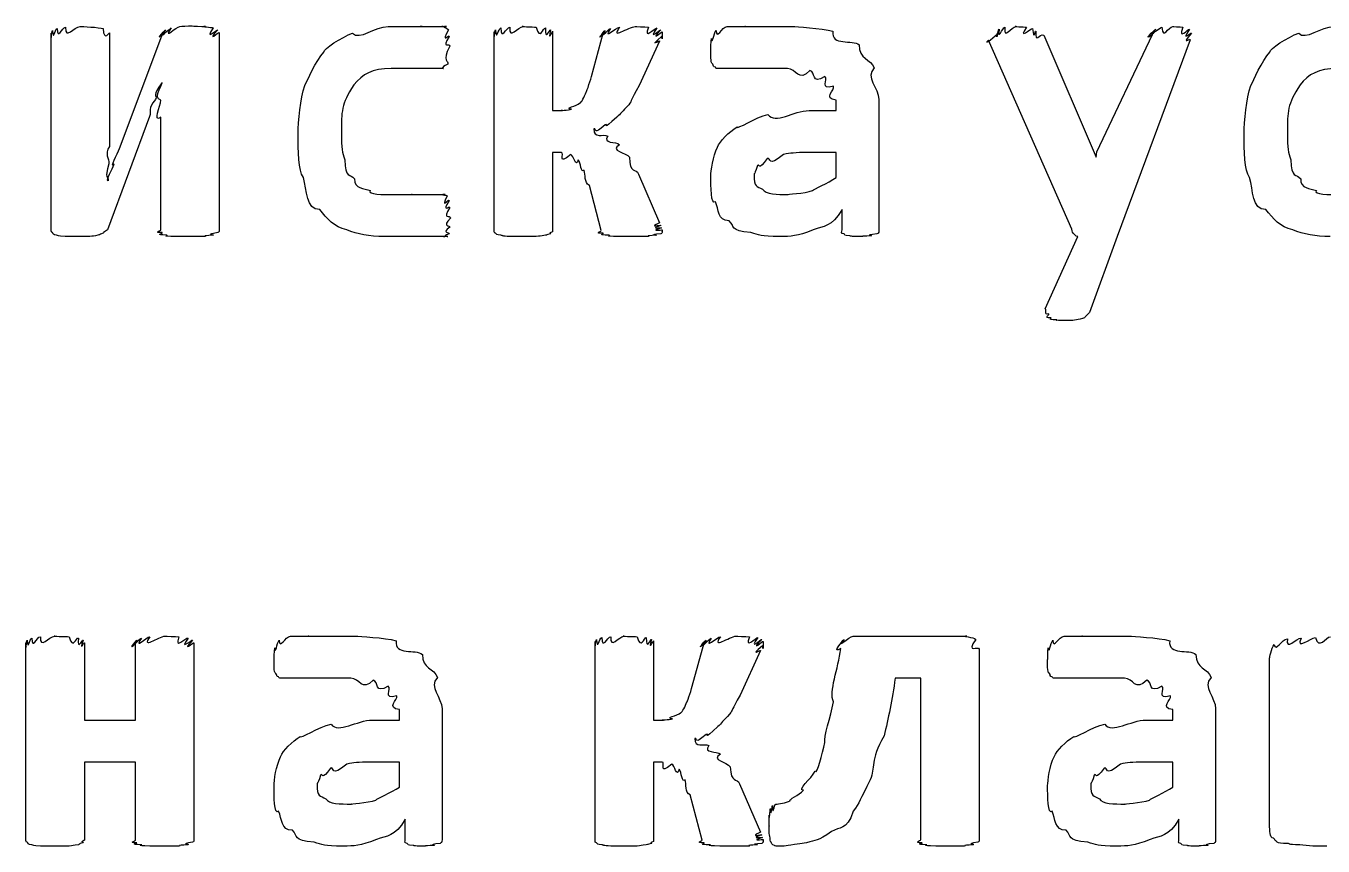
# Model space of a CAD drawing. Header units: millimetres. Extents: x 25 to 190, y 204 to 253.
# Drawn here: x 77.41 to 88.3, y 209.42 to 216.31 of the extents above; entities that cross this region are included whole.
import ezdxf

# ---------------------------------------------------------------- set-up
doc = ezdxf.new("R2010")
doc.units = ezdxf.units.MM
doc.layers.get('0').update_dxf_attribs({"linetype": 'CONTINUOUS'})

msp = doc.modelspace()

# ---------------------------------------------------------------- linework, layer by layer
at = {"color": 0}
for p, q in [((79.0303, 216.253), (79.0303, 214.594)), ((81.34, 214.583), (81.34, 216.258)), ((81.8307, 216.264), (81.8307, 215.597)), ((77.6192, 214.594), (77.6192, 216.247)), ((78.1099, 216.247), (78.1099, 215.294)), ((78.1925, 215.277), (78.5566, 216.247)), ((82.1559, 215.883), (82.2551, 216.247)), ((82.7292, 216.181), (82.5581, 215.806)), ((86.1921, 214.599), (85.4922, 216.187)), ((85.955, 216.231), (86.396, 215.205)), ((86.4016, 215.249), (86.8701, 216.236)), ((87.1844, 216.192), (86.5724, 214.539)), ((81.8307, 215.597), (81.9132, 215.597)), ((83.9858, 215.597), (84.2119, 215.597)), ((84.2119, 215.597), (84.2119, 215.685)), ((84.5704, 215.69), (84.5704, 214.594)), ((78.4461, 215.547), (78.0934, 214.594)), ((78.54, 214.594), (78.54, 215.542)), ((81.9023, 215.244), (81.8307, 215.244)), ((81.8307, 215.244), (81.8307, 214.577)), ((84.2119, 215.244), (83.9749, 215.244)), ((84.2119, 215.035), (84.2119, 215.244)), ((86.396, 215.205), (86.4016, 215.249)), ((82.5528, 215.062), (82.7292, 214.654)), ((82.2385, 214.588), (82.1394, 214.968)), ((84.2617, 214.594), (84.2617, 214.764)), ((80.972, 214.693), (80.972, 214.693)), ((82.7511, 214.583), (82.7511, 214.583)), ((85.9663, 213.932), (86.2418, 214.539)), ((86.5724, 214.539), (86.341, 213.899)), ((82.1877, 209.46), (82.1877, 211.136)), ((82.6781, 211.142), (82.6781, 210.475)), ((84.3552, 211.18), (85.3087, 211.18)), ((77.4072, 209.471), (77.4072, 211.125)), ((77.8979, 211.125), (77.8979, 210.475)), ((78.3276, 210.475), (78.3276, 211.125)), ((78.8183, 211.125), (78.8183, 209.471)), ((83.0033, 210.761), (83.1024, 211.125)), ((83.5766, 211.059), (83.4058, 210.684)), ((85.4135, 211.07), (85.4135, 209.471)), ((87.8526, 209.598), (87.8526, 210.998)), ((84.9231, 210.827), (84.7079, 210.827)), ((84.9231, 209.471), (84.9231, 210.827)), ((77.8979, 210.475), (78.3276, 210.475)), ((80.3176, 210.475), (80.5438, 210.475)), ((80.5438, 210.475), (80.5438, 210.563)), ((80.9018, 210.568), (80.9018, 209.471)), ((82.6781, 210.475), (82.761, 210.475)), ((86.8151, 210.475), (87.0409, 210.475)), ((87.0409, 210.475), (87.0409, 210.563)), ((87.3993, 210.568), (87.3993, 209.471)), ((78.3276, 210.122), (77.8979, 210.122)), ((77.8979, 210.122), (77.8979, 209.466)), ((78.3276, 209.466), (78.3276, 210.122)), ((80.5438, 210.122), (80.3067, 210.122)), ((80.5438, 209.912), (80.5438, 210.122)), ((82.7497, 210.122), (82.6781, 210.122)), ((82.6781, 210.122), (82.6781, 209.455)), ((87.0409, 210.122), (86.8041, 210.122)), ((87.0409, 209.912), (87.0409, 210.122)), ((83.4002, 209.94), (83.5766, 209.532)), ((83.0862, 209.466), (82.9867, 209.846)), ((80.5931, 209.471), (80.5931, 209.642)), ((87.0906, 209.471), (87.0906, 209.642)), ((83.5988, 209.46), (83.5988, 209.46))]:
    msp.add_line(p, q, dxfattribs=at)
for points in [[(77.6192, 216.247), (77.6192, 216.155), (77.622, 216.261), (77.6305, 216.269)], [(77.6305, 216.269), (77.6333, 216.17), (77.6496, 216.282), (77.669, 216.286)], [(77.669, 216.286), (77.6704, 216.181), (77.7102, 216.297), (77.7406, 216.297)], [(77.7406, 216.297), (77.7325, 216.184), (77.8136, 216.303), (77.8619, 216.303)], [(77.8619, 216.303), (77.8757, 216.303), (78.0217, 216.297), (78.0549, 216.286)], [(78.0549, 216.286), (78.063, 216.166), (78.1099, 216.265), (78.1099, 216.247)], [(78.5566, 216.247), (78.4821, 216.159), (78.5675, 216.267), (78.5784, 216.275)], [(78.5784, 216.275), (78.5082, 216.173), (78.6088, 216.287), (78.6282, 216.291)], [(78.6282, 216.291), (78.5481, 216.184), (78.6737, 216.303), (78.6998, 216.303)], [(78.6998, 216.303), (78.7178, 216.305), (78.7605, 216.308), (78.8046, 216.308)], [(78.8046, 216.308), (78.806, 216.305), (78.8843, 216.305), (78.9146, 216.303)], [(78.9146, 216.303), (78.8652, 216.303), (78.9658, 216.298), (78.9809, 216.291)], [(78.9809, 216.291), (78.898, 216.173), (79.0113, 216.282), (79.0194, 216.275)], [(79.0194, 216.275), (78.9122, 216.159), (79.0303, 216.26), (79.0303, 216.253)], [(80.1508, 216.247), (80.2072, 216.184), (80.3409, 216.303), (80.4485, 216.303)], [(80.4485, 216.303), (80.4831, 216.303), (80.549, 216.303), (80.5974, 216.303)], [(80.5974, 216.303), (80.5822, 216.303), (80.6937, 216.303), (80.735, 216.303)], [(80.735, 216.303), (80.6633, 216.303), (80.8122, 216.303), (80.8454, 216.303)], [(80.8454, 216.303), (80.8468, 216.303), (80.9004, 216.303), (80.9113, 216.303)], [(80.9113, 216.303), (80.8729, 216.303), (80.935, 216.303), (80.9392, 216.303)], [(80.9392, 216.303), (80.8838, 216.303), (80.9516, 216.293), (80.9554, 216.275)], [(80.9554, 216.275), (80.8909, 216.151), (80.9611, 216.242), (80.9611, 216.22)], [(81.34, 216.258), (81.34, 216.162), (81.3428, 216.271), (81.3513, 216.275)], [(81.3513, 216.275), (81.358, 216.173), (81.376, 216.287), (81.3954, 216.291)], [(81.3954, 216.291), (81.3978, 216.181), (81.4419, 216.297), (81.4723, 216.297)], [(81.4723, 216.297), (81.4613, 216.184), (81.5414, 216.303), (81.5827, 216.303)], [(81.5827, 216.303), (81.5453, 216.303), (81.6624, 216.3), (81.6928, 216.297)], [(81.6928, 216.297), (81.7259, 216.181), (81.7506, 216.294), (81.77, 216.291)], [(81.77, 216.291), (81.7658, 216.173), (81.806, 216.282), (81.8141, 216.275)], [(81.8141, 216.275), (81.7838, 216.162), (81.8307, 216.267), (81.8307, 216.264)], [(82.2551, 216.247), (82.1849, 216.159), (82.2607, 216.265), (82.2717, 216.269)], [(82.2717, 216.269), (82.2067, 216.17), (82.2964, 216.282), (82.3158, 216.286)], [(82.3158, 216.286), (82.247, 216.181), (82.3627, 216.297), (82.393, 216.297)], [(82.393, 216.297), (82.3101, 216.184), (82.4699, 216.303), (82.5253, 216.303)], [(82.5253, 216.303), (82.5267, 216.303), (82.605, 216.3), (82.6354, 216.297)], [(82.6354, 216.297), (82.5885, 216.181), (82.6918, 216.294), (82.707, 216.291)], [(82.707, 216.291), (82.6216, 216.173), (82.7359, 216.282), (82.7401, 216.275)], [(82.7401, 216.275), (82.6325, 216.162), (82.7511, 216.265), (82.7511, 216.258)], [(82.7511, 216.258), (82.7511, 216.144), (82.7486, 216.233), (82.7458, 216.22)], [(83.1645, 216.203), (83.1702, 216.14), (83.1839, 216.247), (83.2033, 216.269)], [(83.2033, 216.269), (83.2058, 216.184), (83.2527, 216.303), (83.2968, 216.303)], [(83.2968, 216.303), (83.294, 216.303), (83.3921, 216.303), (83.4513, 216.303)], [(83.4513, 216.303), (83.4125, 216.303), (83.5723, 216.303), (83.6387, 216.303)], [(83.6387, 216.303), (83.6662, 216.303), (83.7777, 216.303), (83.8482, 216.303)], [(83.8482, 216.303), (83.8673, 216.303), (84.092, 216.289), (84.1844, 216.264)], [(84.1844, 216.264), (84.1692, 216.133), (84.3499, 216.199), (84.4049, 216.148)], [(85.5694, 216.247), (85.5472, 216.162), (85.5719, 216.272), (85.5804, 216.28)], [(85.5804, 216.28), (85.5652, 216.177), (85.6079, 216.293), (85.6297, 216.297)], [(85.6297, 216.297), (85.6135, 216.184), (85.6865, 216.303), (85.7236, 216.303)], [(85.7236, 216.303), (85.6865, 216.303), (85.7899, 216.3), (85.8118, 216.297)], [(85.8118, 216.297), (85.7306, 216.181), (85.8502, 216.293), (85.8615, 216.286)], [(85.8615, 216.286), (85.8739, 216.17), (85.8848, 216.275), (85.889, 216.264)], [(85.889, 216.264), (85.8848, 216.151), (85.918, 216.245), (85.955, 216.231)], [(86.8701, 216.236), (86.7738, 216.166), (86.8867, 216.276), (86.8976, 216.28)], [(86.8976, 216.28), (86.7957, 216.177), (86.9251, 216.293), (86.9474, 216.297)], [(86.9474, 216.297), (86.9583, 216.184), (86.9996, 216.303), (87.0409, 216.303)], [(87.0409, 216.303), (87.0313, 216.303), (87.1015, 216.3), (87.1238, 216.297)], [(87.1238, 216.297), (87.0797, 216.177), (87.1679, 216.287), (87.1788, 216.28)], [(87.1788, 216.28), (87.1015, 216.162), (87.1954, 216.261), (87.1954, 216.247)], [(88.0967, 216.247), (88.1532, 216.184), (88.2869, 216.303), (88.3941, 216.303)], [(79.9084, 216.087), (79.9056, 216.115), (80.0587, 216.214), (80.1508, 216.247)], [(80.9611, 216.22), (80.8951, 216.107), (80.9667, 216.17), (80.9667, 216.137)], [(82.7458, 216.22), (82.6258, 216.118), (82.7359, 216.195), (82.7292, 216.181)], [(83.1592, 216.104), (83.1592, 216.096), (83.1603, 216.181), (83.1645, 216.203)], [(84.4049, 216.148), (84.4007, 216.029), (84.5054, 216.032), (84.5316, 215.955)], [(85.4922, 216.187), (85.4301, 216.133), (85.5694, 216.232), (85.5694, 216.247)], [(87.1954, 216.247), (87.1015, 216.133), (87.1911, 216.214), (87.1844, 216.192)], [(87.854, 216.087), (87.8512, 216.115), (88.0043, 216.214), (88.0967, 216.247)], [(79.7486, 215.806), (79.7705, 215.85), (79.8421, 216.013), (79.9084, 216.087)], [(80.9667, 216.137), (80.8951, 216.005), (80.9611, 216.017), (80.9502, 215.988)], [(83.1592, 216.038), (83.1592, 216.029), (83.1592, 216.082), (83.1592, 216.104)], [(83.1755, 215.988), (83.1617, 215.99), (83.1617, 216.019), (83.1592, 216.038)], [(87.6942, 215.806), (87.7164, 215.85), (87.788, 216.013), (87.854, 216.087)], [(80.476, 215.95), (80.3134, 215.95), (80.2351, 215.903), (80.1617, 215.812)], [(80.6468, 215.95), (80.5159, 215.95), (80.5423, 215.95), (80.476, 215.95)], [(80.7681, 215.95), (80.7297, 215.95), (80.6937, 215.95), (80.6468, 215.95)], [(80.8563, 215.95), (80.7985, 215.95), (80.8041, 215.95), (80.7681, 215.95)], [(80.9113, 215.95), (80.8426, 215.95), (80.8785, 215.95), (80.8563, 215.95)], [(80.9502, 215.988), (80.8729, 215.95), (80.9255, 215.95), (80.9113, 215.95)], [(83.1977, 215.961), (83.1769, 215.963), (83.1825, 215.977), (83.1755, 215.988)], [(83.2252, 215.95), (83.1921, 215.95), (83.2044, 215.952), (83.1977, 215.961)], [(83.2968, 215.95), (83.2171, 215.95), (83.239, 215.95), (83.2252, 215.95)], [(83.4182, 215.95), (83.2831, 215.95), (83.33, 215.95), (83.2968, 215.95)], [(83.5836, 215.95), (83.4969, 215.95), (83.4651, 215.95), (83.4182, 215.95)], [(83.8041, 215.95), (83.6249, 215.95), (83.6496, 215.95), (83.5836, 215.95)], [(83.9914, 215.933), (83.8976, 215.831), (83.8771, 215.95), (83.8041, 215.95)], [(84.1181, 215.883), (83.9996, 215.809), (84.0422, 215.922), (83.9914, 215.933)], [(84.5316, 215.955), (84.4518, 215.875), (84.5704, 215.79), (84.5704, 215.69)], [(88.422, 215.95), (88.2594, 215.95), (88.1807, 215.903), (88.1077, 215.812)], [(78.5509, 215.834), (78.4571, 215.707), (78.5139, 215.737), (78.4959, 215.69)], [(78.54, 215.685), (78.4712, 215.707), (78.5467, 215.786), (78.5509, 215.834)], [(82.1118, 215.751), (82.1076, 215.736), (82.145, 215.831), (82.1559, 215.883)], [(84.1897, 215.801), (84.0659, 215.765), (84.1513, 215.862), (84.1181, 215.883)], [(79.6932, 215.398), (79.6932, 215.509), (79.7112, 215.696), (79.7486, 215.806)], [(80.1617, 215.812), (80.053, 215.648), (80.0573, 215.587), (80.0573, 215.415)], [(82.0568, 215.658), (82.0745, 215.663), (82.0967, 215.714), (82.1118, 215.751)], [(82.5581, 215.806), (82.4784, 215.674), (82.5031, 215.69), (82.4699, 215.646)], [(84.2119, 215.685), (84.0962, 215.699), (84.2038, 215.768), (84.1897, 215.801)], [(87.6392, 215.398), (87.6392, 215.509), (87.6572, 215.696), (87.6942, 215.806)], [(88.1077, 215.812), (87.9987, 215.648), (88.0029, 215.587), (88.0029, 215.415)], [(78.4959, 215.69), (78.4243, 215.611), (78.4641, 215.594), (78.4461, 215.547)], [(78.54, 215.542), (78.4684, 215.489), (78.54, 215.637), (78.54, 215.685)], [(81.9132, 215.597), (81.8691, 215.597), (81.9686, 215.599), (81.9905, 215.608)], [(81.9905, 215.608), (81.9161, 215.615), (82.0374, 215.635), (82.0568, 215.658)], [(82.4699, 215.646), (82.4121, 215.588), (82.4039, 215.57), (82.3708, 215.542)], [(83.6387, 215.564), (83.6993, 215.478), (83.8563, 215.597), (83.9858, 215.597)], [(82.3708, 215.542), (82.2332, 215.416), (82.3076, 215.494), (82.2717, 215.476)], [(83.3797, 215.459), (83.3755, 215.434), (83.5353, 215.542), (83.6387, 215.564)], [(79.7373, 215.035), (79.6932, 215.092), (79.6932, 215.262), (79.6932, 215.398)], [(80.0573, 215.415), (80.053, 215.269), (80.0654, 215.249), (80.0848, 215.184)], [(82.2717, 215.476), (82.1626, 215.383), (82.2067, 215.45), (82.1778, 215.442)], [(82.1778, 215.442), (82.1739, 215.357), (82.2565, 215.404), (82.2935, 215.382)], [(82.2935, 215.382), (82.247, 215.317), (82.3627, 215.339), (82.393, 215.31)], [(83.2143, 215.288), (83.2362, 215.343), (83.3092, 215.415), (83.3797, 215.459)], [(87.6833, 215.035), (87.6392, 215.092), (87.6392, 215.262), (87.6392, 215.398)], [(88.0029, 215.415), (87.9987, 215.269), (88.011, 215.249), (88.0304, 215.184)], [(78.1099, 215.294), (78.063, 215.229), (78.1071, 215.197), (78.1043, 215.15)], [(78.1484, 215.145), (78.1043, 215.103), (78.1773, 215.233), (78.1925, 215.277)], [(82.393, 215.31), (82.3062, 215.258), (82.4495, 215.246), (82.4756, 215.205)], [(83.1592, 215.046), (83.1592, 215.085), (83.1769, 215.218), (83.2143, 215.288)], [(80.0848, 215.184), (80.0901, 215.024), (80.1303, 215.068), (80.1673, 215.024)], [(81.9848, 215.228), (81.8653, 215.126), (81.9355, 215.244), (81.9023, 215.244)], [(82.0455, 215.184), (82.0265, 215.108), (82.0071, 215.219), (81.9848, 215.228)], [(82.0953, 215.095), (82.0678, 215.064), (82.0678, 215.161), (82.0455, 215.184)], [(82.4756, 215.205), (82.4784, 215.059), (82.5306, 215.117), (82.5528, 215.062)], [(83.633, 215.194), (83.5561, 215.079), (83.5685, 215.158), (83.5505, 215.134)], [(83.771, 215.228), (83.6291, 215.108), (83.669, 215.208), (83.633, 215.194)], [(83.9749, 215.244), (83.8606, 215.244), (83.8288, 215.239), (83.771, 215.228)], [(88.0304, 215.184), (88.036, 215.024), (88.0759, 215.068), (88.1133, 215.024)], [(78.1043, 215.15), (78.0602, 215.015), (78.1018, 215.054), (78.099, 215.007)], [(78.099, 215.007), (78.0743, 215.015), (78.1332, 215.101), (78.1484, 215.145)], [(82.1394, 214.968), (82.0924, 214.991), (82.109, 215.058), (82.0953, 215.095)], [(83.5505, 215.134), (83.5187, 215.03), (83.523, 215.085), (83.523, 215.057)], [(83.523, 215.057), (83.5187, 214.949), (83.5462, 214.964), (83.5946, 214.936)], [(79.8752, 214.764), (79.7553, 214.762), (79.7705, 214.927), (79.7373, 215.035)], [(80.1673, 215.024), (80.1631, 214.936), (80.2474, 214.946), (80.2996, 214.924)], [(83.1977, 214.831), (83.1592, 214.795), (83.1592, 214.964), (83.1592, 215.046)], [(84.0133, 214.924), (84.026, 214.938), (84.1417, 214.986), (84.2119, 215.035)], [(87.8209, 214.764), (87.7013, 214.762), (87.7164, 214.927), (87.6833, 215.035)], [(88.1133, 215.024), (88.1091, 214.936), (88.193, 214.946), (88.2456, 214.924)], [(80.2996, 214.924), (80.2693, 214.891), (80.4153, 214.891), (80.4817, 214.891)], [(80.4817, 214.891), (80.5201, 214.891), (80.6041, 214.891), (80.6524, 214.891)], [(80.6524, 214.891), (80.6154, 214.891), (80.742, 214.891), (80.7791, 214.891)], [(80.7791, 214.891), (80.8069, 214.891), (80.8454, 214.891), (80.8672, 214.891)], [(80.8672, 214.891), (80.8535, 214.891), (80.9128, 214.891), (80.9279, 214.891)], [(80.9279, 214.891), (80.8757, 214.891), (80.9406, 214.887), (80.9445, 214.88)], [(80.9445, 214.88), (80.8867, 214.759), (80.9569, 214.86), (80.9611, 214.842)], [(80.9611, 214.842), (80.8951, 214.726), (80.9667, 214.806), (80.9667, 214.781)], [(83.5946, 214.936), (83.6179, 214.891), (83.7173, 214.891), (83.8094, 214.891)], [(83.8094, 214.891), (83.7833, 214.891), (83.9502, 214.902), (84.0133, 214.924)], [(88.2456, 214.924), (88.2153, 214.891), (88.3613, 214.891), (88.4273, 214.891)], [(80.1014, 214.594), (79.9938, 214.616), (79.9373, 214.69), (79.8752, 214.764)], [(80.9667, 214.781), (80.8976, 214.673), (80.972, 214.726), (80.972, 214.693)], [(83.3134, 214.671), (83.2143, 214.671), (83.2266, 214.767), (83.1977, 214.831)], [(84.2617, 214.764), (84.1735, 214.612), (84.1072, 214.629), (84.019, 214.594)], [(88.047, 214.594), (87.9394, 214.616), (87.8829, 214.69), (87.8209, 214.764)], [(80.9667, 214.616), (80.8951, 214.568), (80.9639, 214.574), (80.9611, 214.561)], [(80.972, 214.693), (80.8976, 214.612), (80.9696, 214.638), (80.9667, 214.616)], [(82.7292, 214.654), (82.6258, 214.607), (82.7401, 214.639), (82.7401, 214.632)], [(82.7401, 214.632), (82.6301, 214.594), (82.7458, 214.617), (82.7458, 214.61)], [(83.4954, 214.571), (83.3134, 214.583), (83.3646, 214.627), (83.3134, 214.671)], [(77.6305, 214.571), (77.6192, 214.568), (77.6192, 214.585), (77.6192, 214.594)], [(77.6633, 214.55), (77.6333, 214.552), (77.6372, 214.563), (77.6305, 214.571)], [(77.7353, 214.539), (77.6661, 214.541), (77.6813, 214.545), (77.6633, 214.55)], [(77.8454, 214.539), (77.7254, 214.539), (77.7642, 214.539), (77.7353, 214.539)], [(77.9445, 214.539), (77.8097, 214.539), (77.8852, 214.539), (77.8454, 214.539)], [(78.0108, 214.55), (77.9791, 214.541), (77.9695, 214.541), (77.9445, 214.539)], [(78.0549, 214.566), (78.0161, 214.55), (78.0288, 214.552), (78.0108, 214.55)], [(78.0934, 214.594), (78.0383, 214.563), (78.0658, 214.573), (78.0549, 214.566)], [(78.5509, 214.571), (78.4684, 214.568), (78.54, 214.585), (78.54, 214.594)], [(78.5894, 214.55), (78.4821, 214.552), (78.558, 214.563), (78.5509, 214.571)], [(78.6666, 214.539), (78.5234, 214.541), (78.6116, 214.545), (78.5894, 214.55)], [(78.788, 214.539), (78.7026, 214.539), (78.6998, 214.539), (78.6666, 214.539)], [(78.9037, 214.539), (78.7989, 214.539), (78.8349, 214.539), (78.788, 214.539)], [(78.9809, 214.55), (78.861, 214.541), (78.9368, 214.541), (78.9037, 214.539)], [(79.0194, 214.571), (78.898, 214.552), (78.9989, 214.556), (78.9809, 214.55)], [(79.0303, 214.594), (79.0303, 214.568), (79.0265, 214.579), (79.0194, 214.571)], [(80.4153, 214.539), (80.2915, 214.539), (80.192, 214.556), (80.1014, 214.594)], [(80.5751, 214.539), (80.4651, 214.539), (80.4704, 214.539), (80.4153, 214.539)], [(80.724, 214.539), (80.5713, 214.539), (80.6305, 214.539), (80.5751, 214.539)], [(80.8454, 214.539), (80.7805, 214.539), (80.7709, 214.539), (80.724, 214.539)], [(80.9226, 214.539), (80.851, 214.539), (80.8814, 214.539), (80.8454, 214.539)], [(80.9502, 214.539), (80.88, 214.539), (80.9364, 214.539), (80.9226, 214.539)], [(80.9611, 214.561), (80.8909, 214.539), (80.9569, 214.539), (80.9502, 214.539)], [(81.3513, 214.566), (81.34, 214.563), (81.34, 214.579), (81.34, 214.583)], [(81.3954, 214.55), (81.358, 214.55), (81.3622, 214.558), (81.3513, 214.566)], [(81.4723, 214.539), (81.3978, 214.541), (81.4172, 214.545), (81.3954, 214.55)], [(81.5827, 214.539), (81.4613, 214.539), (81.5054, 214.539), (81.4723, 214.539)], [(81.6928, 214.539), (81.6624, 214.539), (81.6268, 214.539), (81.5827, 214.539)], [(81.77, 214.55), (81.7259, 214.541), (81.7259, 214.541), (81.6928, 214.539)], [(81.8141, 214.561), (81.7658, 214.55), (81.7922, 214.552), (81.77, 214.55)], [(81.8307, 214.577), (81.7838, 214.561), (81.825, 214.568), (81.8141, 214.561)], [(82.2551, 214.566), (82.1739, 214.563), (82.2385, 214.58), (82.2385, 214.588)], [(82.3048, 214.55), (82.1958, 214.55), (82.266, 214.558), (82.2551, 214.566)], [(82.3874, 214.539), (82.2399, 214.541), (82.3267, 214.545), (82.3048, 214.55)], [(82.5197, 214.539), (82.4234, 214.539), (82.4205, 214.539), (82.3874, 214.539)], [(82.6301, 214.539), (82.5225, 214.539), (82.5638, 214.539), (82.5197, 214.539)], [(82.7017, 214.55), (82.5817, 214.541), (82.659, 214.541), (82.6301, 214.539)], [(82.7401, 214.561), (82.6188, 214.55), (82.7193, 214.552), (82.7017, 214.55)], [(82.7458, 214.61), (82.6325, 214.579), (82.7511, 214.596), (82.7511, 214.594)], [(82.7511, 214.583), (82.7511, 214.561), (82.7472, 214.568), (82.7401, 214.561)], [(82.7511, 214.594), (82.7511, 214.571), (82.7511, 214.585), (82.7511, 214.583)], [(83.7378, 214.539), (83.5738, 214.539), (83.5685, 214.55), (83.4954, 214.571)], [(84.019, 214.594), (83.8786, 214.539), (83.8369, 214.539), (83.7378, 214.539)], [(84.2779, 214.561), (84.2465, 214.561), (84.2617, 214.579), (84.2617, 214.594)], [(84.3276, 214.544), (84.2684, 214.545), (84.2892, 214.552), (84.2779, 214.561)], [(84.4158, 214.539), (84.3125, 214.539), (84.3499, 214.54), (84.3276, 214.544)], [(84.504, 214.544), (84.3897, 214.539), (84.4557, 214.539), (84.4158, 214.539)], [(84.5538, 214.561), (84.4296, 214.545), (84.5263, 214.547), (84.504, 214.544)], [(84.5704, 214.594), (84.5704, 214.561), (84.5647, 214.568), (84.5538, 214.561)], [(86.2087, 214.561), (86.2005, 214.563), (86.1949, 214.584), (86.1921, 214.599)], [(86.2418, 214.539), (86.2196, 214.541), (86.2196, 214.55), (86.2087, 214.561)], [(88.3613, 214.539), (88.2371, 214.539), (88.138, 214.556), (88.047, 214.594)], [(85.9991, 213.888), (85.9511, 213.881), (85.9882, 213.914), (85.9663, 213.932)], [(86.0157, 213.855), (85.9511, 213.855), (85.9991, 213.874), (85.9991, 213.888)], [(86.0598, 213.838), (85.973, 213.841), (86.0266, 213.848), (86.0157, 213.855)], [(86.341, 213.899), (86.2887, 213.855), (86.3134, 213.861), (86.2803, 213.85)], [(86.1427, 213.833), (86.0129, 213.833), (86.082, 213.836), (86.0598, 213.838)], [(86.2803, 213.85), (86.2266, 213.833), (86.2044, 213.833), (86.1427, 213.833)], [(77.4072, 211.125), (77.4072, 211.033), (77.41, 211.139), (77.4181, 211.147)], [(77.4181, 211.147), (77.421, 211.048), (77.4375, 211.16), (77.4569, 211.164)], [(77.4569, 211.164), (77.458, 211.059), (77.4982, 211.175), (77.5286, 211.175)], [(77.5286, 211.175), (77.5201, 211.062), (77.6016, 211.18), (77.6496, 211.18)], [(77.6496, 211.18), (77.6192, 211.18), (77.7406, 211.177), (77.7709, 211.175)], [(77.7709, 211.175), (77.7998, 211.059), (77.8288, 211.171), (77.8482, 211.164)], [(77.8482, 211.164), (77.8372, 211.048), (77.8785, 211.154), (77.8866, 211.147)], [(77.8866, 211.147), (77.851, 211.037), (77.8979, 211.136), (77.8979, 211.125)], [(78.3276, 211.125), (78.256, 211.037), (78.3304, 211.143), (78.3389, 211.147)], [(78.3389, 211.147), (78.2697, 211.048), (78.3579, 211.16), (78.3773, 211.164)], [(78.3773, 211.164), (78.3071, 211.059), (78.4186, 211.175), (78.449, 211.175)], [(78.449, 211.175), (78.3689, 211.062), (78.5234, 211.18), (78.5756, 211.18)], [(78.5756, 211.18), (78.5869, 211.18), (78.6613, 211.177), (78.6917, 211.175)], [(78.6917, 211.175), (78.6486, 211.059), (78.7495, 211.171), (78.7686, 211.164)], [(78.7686, 211.164), (78.686, 211.048), (78.7989, 211.154), (78.8074, 211.147)], [(78.8074, 211.147), (78.6998, 211.033), (78.8183, 211.132), (78.8183, 211.125)], [(79.4964, 211.081), (79.5016, 211.018), (79.5154, 211.125), (79.5348, 211.147)], [(79.5348, 211.147), (79.5376, 211.062), (79.5845, 211.18), (79.6286, 211.18)], [(79.6286, 211.18), (79.6258, 211.18), (79.7235, 211.18), (79.7828, 211.18)], [(79.7828, 211.18), (79.7444, 211.18), (79.9042, 211.18), (79.9705, 211.18)], [(79.9705, 211.18), (79.998, 211.18), (80.1095, 211.18), (80.1797, 211.18)], [(80.1797, 211.18), (80.1991, 211.18), (80.4238, 211.166), (80.5159, 211.142)], [(80.5159, 211.142), (80.5007, 211.011), (80.6813, 211.077), (80.7364, 211.026)], [(82.1877, 211.136), (82.1877, 211.04), (82.1902, 211.148), (82.1986, 211.153)], [(82.1986, 211.153), (82.2053, 211.051), (82.2233, 211.165), (82.2427, 211.169)], [(82.2427, 211.169), (82.2456, 211.059), (82.2896, 211.175), (82.32, 211.175)], [(82.32, 211.175), (82.3087, 211.062), (82.3888, 211.18), (82.4301, 211.18)], [(82.4301, 211.18), (82.393, 211.18), (82.5101, 211.177), (82.5405, 211.175)], [(82.5405, 211.175), (82.5733, 211.059), (82.5983, 211.172), (82.6174, 211.169)], [(82.6174, 211.169), (82.6135, 211.051), (82.6534, 211.16), (82.6615, 211.153)], [(82.6615, 211.153), (82.6311, 211.04), (82.6781, 211.145), (82.6781, 211.142)], [(83.1024, 211.125), (83.0322, 211.037), (83.1081, 211.143), (83.119, 211.147)], [(83.119, 211.147), (83.0545, 211.048), (83.1441, 211.16), (83.1631, 211.164)], [(83.1631, 211.164), (83.0943, 211.059), (83.21, 211.175), (83.2404, 211.175)], [(83.2404, 211.175), (83.1578, 211.062), (83.3176, 211.18), (83.3727, 211.18)], [(83.3727, 211.18), (83.3741, 211.18), (83.4528, 211.177), (83.4831, 211.175)], [(83.4831, 211.175), (83.4362, 211.059), (83.5395, 211.172), (83.5547, 211.169)], [(83.5547, 211.169), (83.469, 211.051), (83.5836, 211.16), (83.5875, 211.153)], [(83.5875, 211.153), (83.4803, 211.04), (83.5988, 211.143), (83.5988, 211.136)], [(83.5988, 211.136), (83.5988, 211.022), (83.596, 211.111), (83.5932, 211.098)], [(84.2504, 211.075), (84.1707, 211.028), (84.2627, 211.138), (84.2779, 211.153)], [(84.2779, 211.153), (84.2038, 211.062), (84.322, 211.18), (84.3552, 211.18)], [(85.3087, 211.18), (85.2593, 211.18), (85.3666, 211.171), (85.386, 211.153)], [(85.386, 211.153), (85.295, 211.026), (85.4135, 211.106), (85.4135, 211.07)], [(85.9938, 211.081), (85.9991, 211.018), (86.0129, 211.125), (86.0323, 211.147)], [(86.0323, 211.147), (86.0351, 211.062), (86.082, 211.18), (86.1261, 211.18)], [(86.1261, 211.18), (86.1233, 211.18), (86.221, 211.18), (86.2803, 211.18)], [(86.2803, 211.18), (86.2418, 211.18), (86.4016, 211.18), (86.4676, 211.18)], [(86.4676, 211.18), (86.4955, 211.18), (86.6069, 211.18), (86.6771, 211.18)], [(86.6771, 211.18), (86.6965, 211.18), (86.9213, 211.166), (87.0133, 211.142)], [(87.0133, 211.142), (86.9982, 211.011), (87.1788, 211.077), (87.2338, 211.026)], [(87.8914, 211.109), (87.9038, 211.044), (87.9531, 211.154), (88.0015, 211.158)], [(88.0015, 211.158), (87.9877, 211.051), (88.0759, 211.164), (88.1172, 211.164)], [(88.1172, 211.164), (88.0692, 211.055), (88.1973, 211.169), (88.2385, 211.169)], [(88.2385, 211.169), (88.2675, 211.059), (88.3211, 211.175), (88.3652, 211.175)], [(79.4907, 210.982), (79.4907, 210.973), (79.4921, 211.059), (79.4964, 211.081)], [(80.7364, 211.026), (80.7325, 210.907), (80.8373, 210.91), (80.8634, 210.833)], [(83.5932, 211.098), (83.4732, 210.996), (83.5836, 211.073), (83.5766, 211.059)], [(84.1897, 210.629), (84.1484, 210.709), (84.2313, 210.91), (84.2504, 211.075)], [(85.9882, 210.982), (85.9882, 210.973), (85.9896, 211.059), (85.9938, 211.081)], [(87.2338, 211.026), (87.23, 210.907), (87.3347, 210.91), (87.3608, 210.833)], [(87.8526, 210.998), (87.8526, 210.989), (87.8649, 211.082), (87.8914, 211.109)], [(79.4907, 210.916), (79.4907, 210.907), (79.4907, 210.96), (79.4907, 210.982)], [(79.5073, 210.866), (79.4935, 210.867), (79.4935, 210.896), (79.4907, 210.916)], [(85.9882, 210.916), (85.9882, 210.907), (85.9882, 210.96), (85.9882, 210.982)], [(86.0048, 210.866), (85.991, 210.867), (85.991, 210.896), (85.9882, 210.916)], [(79.5295, 210.838), (79.5087, 210.841), (79.5143, 210.855), (79.5073, 210.866)], [(79.557, 210.827), (79.5239, 210.827), (79.5362, 210.83), (79.5295, 210.838)], [(79.6286, 210.827), (79.5486, 210.827), (79.5708, 210.827), (79.557, 210.827)], [(79.75, 210.827), (79.6149, 210.827), (79.6618, 210.827), (79.6286, 210.827)], [(79.9151, 210.827), (79.8283, 210.827), (79.7966, 210.827), (79.75, 210.827)], [(80.1356, 210.827), (79.9564, 210.827), (79.9814, 210.827), (79.9151, 210.827)], [(80.3233, 210.811), (80.2294, 210.709), (80.2086, 210.827), (80.1356, 210.827)], [(80.4499, 210.761), (80.3314, 210.687), (80.3741, 210.8), (80.3233, 210.811)], [(80.8634, 210.833), (80.7833, 210.753), (80.9018, 210.668), (80.9018, 210.568)], [(84.7079, 210.827), (84.6818, 210.647), (84.6501, 210.486), (84.6145, 210.342)], [(86.0266, 210.838), (86.0062, 210.841), (86.0118, 210.855), (86.0048, 210.866)], [(86.0545, 210.827), (86.0213, 210.827), (86.0337, 210.83), (86.0266, 210.838)], [(86.1261, 210.827), (86.046, 210.827), (86.0683, 210.827), (86.0545, 210.827)], [(86.2471, 210.827), (86.1124, 210.827), (86.1589, 210.827), (86.1261, 210.827)], [(86.4126, 210.827), (86.3258, 210.827), (86.294, 210.827), (86.2471, 210.827)], [(86.6331, 210.827), (86.4538, 210.827), (86.4789, 210.827), (86.4126, 210.827)], [(86.8204, 210.811), (86.7269, 210.709), (86.7061, 210.827), (86.6331, 210.827)], [(86.9474, 210.761), (86.8288, 210.687), (86.8715, 210.8), (86.8204, 210.811)], [(87.3608, 210.833), (87.2808, 210.753), (87.3993, 210.668), (87.3993, 210.568)], [(80.5215, 210.679), (80.3973, 210.643), (80.4831, 210.739), (80.4499, 210.761)], [(82.9592, 210.629), (82.955, 210.614), (82.9924, 210.709), (83.0033, 210.761)], [(87.019, 210.679), (86.8948, 210.643), (86.9805, 210.739), (86.9474, 210.761)], [(80.5438, 210.563), (80.4277, 210.577), (80.5353, 210.645), (80.5215, 210.679)], [(82.9042, 210.535), (82.9222, 210.541), (82.9441, 210.592), (82.9592, 210.629)], [(83.4058, 210.684), (83.3258, 210.552), (83.3508, 210.568), (83.3176, 210.524)], [(84.1181, 210.287), (84.1043, 210.331), (84.1678, 210.499), (84.1897, 210.629)], [(87.0409, 210.563), (86.9251, 210.577), (87.0327, 210.645), (87.019, 210.679)], [(79.9705, 210.441), (80.0308, 210.356), (80.1882, 210.475), (80.3176, 210.475)], [(82.761, 210.475), (82.7169, 210.475), (82.816, 210.477), (82.8379, 210.486)], [(82.8379, 210.486), (82.7634, 210.493), (82.8848, 210.513), (82.9042, 210.535)], [(83.3176, 210.524), (83.2598, 210.467), (83.2513, 210.449), (83.2185, 210.42)], [(86.4676, 210.441), (86.5283, 210.356), (86.6856, 210.475), (86.8151, 210.475)], [(79.7112, 210.337), (79.707, 210.312), (79.8671, 210.42), (79.9705, 210.441)], [(83.2185, 210.42), (83.0806, 210.294), (83.155, 210.371), (83.119, 210.353)], [(86.2087, 210.337), (86.2044, 210.312), (86.3646, 210.42), (86.4676, 210.441)], [(79.5457, 210.166), (79.568, 210.221), (79.641, 210.293), (79.7112, 210.337)], [(83.119, 210.353), (83.0104, 210.261), (83.0545, 210.327), (83.0255, 210.32)], [(83.0255, 210.32), (83.0213, 210.235), (83.1039, 210.282), (83.1413, 210.26)], [(83.1413, 210.26), (83.0943, 210.195), (83.21, 210.217), (83.2404, 210.188)], [(84.0355, 210.045), (84.0535, 210.018), (84.092, 210.191), (84.1181, 210.287)], [(84.6145, 210.342), (84.4945, 210.129), (84.5425, 210.079), (84.4984, 209.973)], [(86.0432, 210.166), (86.0654, 210.221), (86.1385, 210.293), (86.2087, 210.337)], [(79.4907, 209.924), (79.4907, 209.963), (79.5087, 210.096), (79.5457, 210.166)], [(83.2404, 210.188), (83.1536, 210.136), (83.2968, 210.123), (83.3229, 210.083)], [(85.9882, 209.924), (85.9882, 209.963), (86.0062, 210.096), (86.0432, 210.166)], [(79.9648, 210.072), (79.8876, 209.956), (79.8999, 210.036), (79.8823, 210.012)], [(80.1028, 210.105), (79.9606, 209.985), (80.0005, 210.086), (79.9648, 210.072)], [(80.3067, 210.122), (80.192, 210.122), (80.1606, 210.116), (80.1028, 210.105)], [(82.8326, 210.105), (82.7126, 210.003), (82.7828, 210.122), (82.7497, 210.122)], [(82.8933, 210.061), (82.8739, 209.985), (82.8544, 210.097), (82.8326, 210.105)], [(82.9426, 209.973), (82.9151, 209.941), (82.9151, 210.039), (82.8933, 210.061)], [(83.3229, 210.083), (83.3258, 209.937), (83.3783, 209.995), (83.4002, 209.94)], [(83.9364, 209.885), (83.8771, 209.886), (84.0052, 209.979), (84.0355, 210.045)], [(86.4623, 210.072), (86.385, 209.956), (86.3974, 210.036), (86.3794, 210.012)], [(86.5999, 210.105), (86.4581, 209.985), (86.4979, 210.086), (86.4623, 210.072)], [(86.8041, 210.122), (86.6895, 210.122), (86.6581, 210.116), (86.5999, 210.105)], [(79.8823, 210.012), (79.8505, 209.908), (79.8544, 209.963), (79.8544, 209.935)], [(79.8544, 209.935), (79.8505, 209.827), (79.8781, 209.842), (79.9264, 209.813)], [(82.9867, 209.846), (82.9398, 209.868), (82.9564, 209.936), (82.9426, 209.973)], [(84.4984, 209.973), (84.4102, 209.802), (84.4102, 209.781), (84.3552, 209.708)], [(86.3794, 210.012), (86.348, 209.908), (86.3519, 209.963), (86.3519, 209.935)], [(86.3519, 209.935), (86.348, 209.827), (86.3755, 209.842), (86.4235, 209.813)], [(79.5295, 209.708), (79.4907, 209.673), (79.4907, 209.842), (79.4907, 209.924)], [(80.3451, 209.802), (80.3575, 209.816), (80.4732, 209.864), (80.5438, 209.912)], [(83.826, 209.797), (83.8069, 209.805), (83.9033, 209.844), (83.9364, 209.885)], [(86.0266, 209.708), (85.9882, 209.673), (85.9882, 209.842), (85.9882, 209.924)], [(86.8426, 209.802), (86.8549, 209.816), (86.9707, 209.864), (87.0409, 209.912)], [(79.9264, 209.813), (79.9497, 209.769), (80.0488, 209.769), (80.1412, 209.769)], [(80.1412, 209.769), (80.1151, 209.769), (80.2816, 209.78), (80.3451, 209.802)], [(83.6496, 209.675), (83.6524, 209.615), (83.6567, 209.719), (83.6605, 209.731)], [(83.6605, 209.731), (83.6634, 209.64), (83.6732, 209.754), (83.6771, 209.758)], [(83.6771, 209.758), (83.6747, 209.651), (83.6937, 209.769), (83.7046, 209.769)], [(83.7046, 209.769), (83.7297, 209.769), (83.789, 209.778), (83.826, 209.797)], [(86.4235, 209.813), (86.4471, 209.769), (86.5463, 209.769), (86.6387, 209.769)], [(86.6387, 209.769), (86.6126, 209.769), (86.7791, 209.78), (86.8426, 209.802)], [(79.6452, 209.549), (79.5457, 209.549), (79.5584, 209.645), (79.5295, 209.708)], [(80.5931, 209.642), (80.5049, 209.489), (80.439, 209.507), (80.3508, 209.471)], [(83.6496, 209.587), (83.6496, 209.567), (83.6496, 209.653), (83.6496, 209.675)], [(84.3552, 209.708), (84.3001, 209.54), (84.2395, 209.582), (84.1735, 209.538)], [(86.1427, 209.549), (86.0432, 209.549), (86.0559, 209.645), (86.0266, 209.708)], [(87.0906, 209.642), (87.0024, 209.489), (86.9364, 209.507), (86.8482, 209.471)], [(79.8269, 209.449), (79.6452, 209.46), (79.696, 209.504), (79.6452, 209.549)], [(83.5766, 209.532), (83.4732, 209.485), (83.5875, 209.517), (83.5875, 209.51)], [(83.5875, 209.51), (83.4775, 209.471), (83.5932, 209.495), (83.5932, 209.488)], [(83.6553, 209.499), (83.6496, 209.494), (83.6496, 209.55), (83.6496, 209.587)], [(83.6662, 209.449), (83.6567, 209.449), (83.6581, 209.477), (83.6553, 209.499)], [(84.1735, 209.538), (84.0535, 209.456), (84.0412, 209.466), (83.9639, 209.444)], [(86.3244, 209.449), (86.1427, 209.46), (86.1935, 209.504), (86.1427, 209.549)], [(87.8858, 209.483), (87.8526, 209.485), (87.8526, 209.546), (87.8526, 209.598)], [(77.4181, 209.449), (77.4072, 209.445), (77.4072, 209.463), (77.4072, 209.471)], [(77.4569, 209.427), (77.421, 209.43), (77.4252, 209.441), (77.4181, 209.449)], [(77.5286, 209.416), (77.458, 209.419), (77.4746, 209.423), (77.4569, 209.427)], [(77.6496, 209.416), (77.5201, 209.416), (77.5614, 209.416), (77.5286, 209.416)], [(77.7709, 209.416), (77.7378, 209.416), (77.7007, 209.416), (77.6496, 209.416)], [(77.8482, 209.427), (77.7998, 209.419), (77.8041, 209.419), (77.7709, 209.416)], [(77.8866, 209.444), (77.8372, 209.43), (77.8662, 209.434), (77.8482, 209.427)], [(77.8979, 209.466), (77.851, 209.441), (77.8937, 209.451), (77.8866, 209.444)], [(78.3389, 209.444), (78.256, 209.441), (78.3276, 209.458), (78.3276, 209.466)], [(78.3773, 209.427), (78.2697, 209.43), (78.3456, 209.44), (78.3389, 209.444)], [(78.449, 209.416), (78.3071, 209.419), (78.3953, 209.423), (78.3773, 209.427)], [(78.5756, 209.416), (78.4874, 209.416), (78.4821, 209.416), (78.449, 209.416)], [(78.6917, 209.416), (78.5869, 209.416), (78.6225, 209.416), (78.5756, 209.416)], [(78.7686, 209.427), (78.6486, 209.419), (78.7245, 209.419), (78.6917, 209.416)], [(78.8074, 209.449), (78.686, 209.43), (78.7866, 209.434), (78.7686, 209.427)], [(78.8183, 209.471), (78.8183, 209.445), (78.8141, 209.456), (78.8074, 209.449)], [(80.0696, 209.416), (79.9056, 209.416), (79.8999, 209.427), (79.8269, 209.449)], [(80.3508, 209.471), (80.21, 209.416), (80.1688, 209.416), (80.0696, 209.416)], [(80.6097, 209.439), (80.578, 209.439), (80.5931, 209.456), (80.5931, 209.471)], [(80.6595, 209.422), (80.6002, 209.423), (80.6207, 209.43), (80.6097, 209.439)], [(80.7477, 209.416), (80.6443, 209.416), (80.6813, 209.418), (80.6595, 209.422)], [(80.8359, 209.422), (80.7212, 209.416), (80.7875, 209.416), (80.7477, 209.416)], [(80.8852, 209.439), (80.7614, 209.423), (80.8577, 209.425), (80.8359, 209.422)], [(80.9018, 209.471), (80.9018, 209.439), (80.8965, 209.445), (80.8852, 209.439)], [(82.1986, 209.444), (82.1877, 209.441), (82.1877, 209.456), (82.1877, 209.46)], [(82.2427, 209.427), (82.2053, 209.427), (82.2096, 209.436), (82.1986, 209.444)], [(82.32, 209.416), (82.2456, 209.419), (82.2646, 209.423), (82.2427, 209.427)], [(82.4301, 209.416), (82.3087, 209.416), (82.3528, 209.416), (82.32, 209.416)], [(82.5405, 209.416), (82.5101, 209.416), (82.4742, 209.416), (82.4301, 209.416)], [(82.6174, 209.427), (82.5733, 209.419), (82.5733, 209.419), (82.5405, 209.416)], [(82.6615, 209.439), (82.6135, 209.427), (82.6396, 209.43), (82.6174, 209.427)], [(82.6781, 209.455), (82.6311, 209.439), (82.6728, 209.445), (82.6615, 209.439)], [(83.1024, 209.444), (83.0213, 209.441), (83.0862, 209.458), (83.0862, 209.466)], [(83.1522, 209.427), (83.0432, 209.427), (83.1137, 209.436), (83.1024, 209.444)], [(83.2347, 209.416), (83.0873, 209.419), (83.1744, 209.423), (83.1522, 209.427)], [(83.367, 209.416), (83.2707, 209.416), (83.2679, 209.416), (83.2347, 209.416)], [(83.4775, 209.416), (83.3699, 209.416), (83.4111, 209.416), (83.367, 209.416)], [(83.5491, 209.427), (83.4291, 209.419), (83.5064, 209.419), (83.4775, 209.416)], [(83.5875, 209.439), (83.4665, 209.427), (83.5671, 209.43), (83.5491, 209.427)], [(83.5932, 209.488), (83.4803, 209.456), (83.5988, 209.474), (83.5988, 209.471)], [(83.5988, 209.46), (83.5988, 209.439), (83.5946, 209.445), (83.5875, 209.439)], [(83.5988, 209.471), (83.5988, 209.449), (83.5988, 209.463), (83.5988, 209.46)], [(83.6937, 209.422), (83.6676, 209.427), (83.6732, 209.439), (83.6662, 209.449)], [(83.7269, 209.416), (83.6895, 209.416), (83.7046, 209.418), (83.6937, 209.422)], [(83.9639, 209.444), (83.7847, 209.416), (83.8108, 209.416), (83.7269, 209.416)], [(84.9341, 209.444), (84.8512, 209.441), (84.9231, 209.46), (84.9231, 209.471)], [(84.9725, 209.427), (84.8653, 209.43), (84.9408, 209.44), (84.9341, 209.444)], [(85.0498, 209.416), (84.9023, 209.419), (84.9905, 209.423), (84.9725, 209.427)], [(85.1711, 209.416), (85.0858, 209.416), (85.0829, 209.416), (85.0498, 209.416)], [(85.2868, 209.416), (85.1821, 209.416), (85.2181, 209.416), (85.1711, 209.416)], [(85.3641, 209.427), (85.2442, 209.419), (85.32, 209.419), (85.2868, 209.416)], [(85.4026, 209.449), (85.2812, 209.43), (85.3817, 209.434), (85.3641, 209.427)], [(85.4135, 209.471), (85.4135, 209.445), (85.4093, 209.456), (85.4026, 209.449)], [(86.5671, 209.416), (86.403, 209.416), (86.3974, 209.427), (86.3244, 209.449)], [(86.8482, 209.471), (86.7075, 209.416), (86.6662, 209.416), (86.5671, 209.416)], [(87.1072, 209.439), (87.0754, 209.439), (87.0906, 209.456), (87.0906, 209.471)], [(87.1569, 209.422), (87.0977, 209.423), (87.1181, 209.43), (87.1072, 209.439)], [(87.2451, 209.416), (87.1418, 209.416), (87.1788, 209.418), (87.1569, 209.422)], [(87.3333, 209.422), (87.2187, 209.416), (87.285, 209.416), (87.2451, 209.416)], [(87.3827, 209.439), (87.2589, 209.423), (87.3552, 209.425), (87.3333, 209.422)], [(87.3993, 209.471), (87.3993, 209.439), (87.3936, 209.445), (87.3827, 209.439)], [(88.0015, 209.439), (87.8995, 209.434), (87.9105, 209.456), (87.8858, 209.483)], [(88.1063, 209.427), (87.9877, 209.427), (88.0375, 209.434), (88.0015, 209.439)], [(88.2167, 209.416), (88.175, 209.419), (88.1422, 209.423), (88.1063, 209.427)], [(88.3324, 209.416), (88.2523, 209.416), (88.2565, 209.416), (88.2167, 209.416)]]:
    msp.add_open_spline(points, degree=3, dxfattribs=at)

doc.saveas('drawing.dxf')
